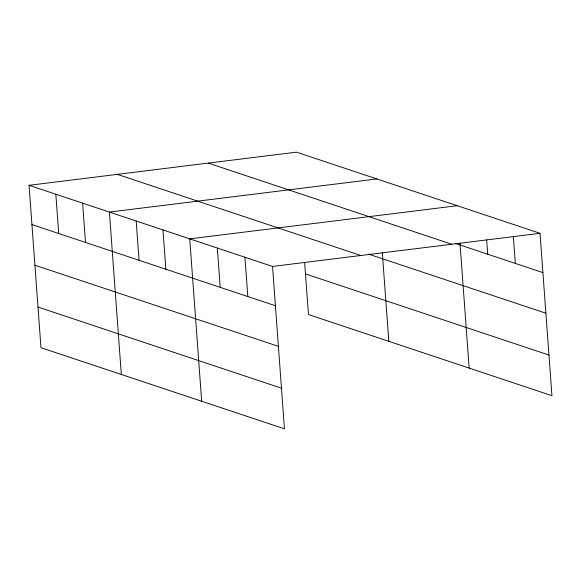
<?xml version="1.0" encoding="UTF-8"?>
<svg xmlns="http://www.w3.org/2000/svg" width="581" height="581" viewBox="0 0 581 581"><rect width="100%" height="100%" fill="white"/><g stroke="black" fill="none" stroke-linecap="round" stroke-linejoin="round"><path stroke-width="0.87" d="M29.05 185.303L272.533 266.439L284.458 428.836L40.975 347.699L29.05 185.303L296.542 152.164L540.025 233.301L551.95 395.697L308.467 314.561L304.633 262.365M376.895 178.941L109.402 212.08L121.327 374.469M457.24 205.718L189.747 238.856L201.672 401.246M272.533 266.439L540.025 233.301M455.94 243.621L542.908 272.598M208.267 163.101L451.749 244.238M368.536 254.115L545.893 313.224M117.326 174.365L360.801 255.502M305.483 273.941L548.965 355.078M31.933 224.6L275.416 305.737M34.918 265.219L278.401 346.356M37.99 307.073L281.473 388.21M513.35 236.612L515.318 263.404M486.675 239.917L487.72 254.209M459.992 243.228L469.165 368.114M382.298 252.539L388.82 341.337M244.935 257.245L247.826 296.542M217.345 248.051L220.228 287.348M162.963 229.931L165.854 269.221M136.179 221.005L139.07 260.303M82.618 203.154L85.501 242.451M55.834 194.228L58.717 233.526"/></g></svg>
